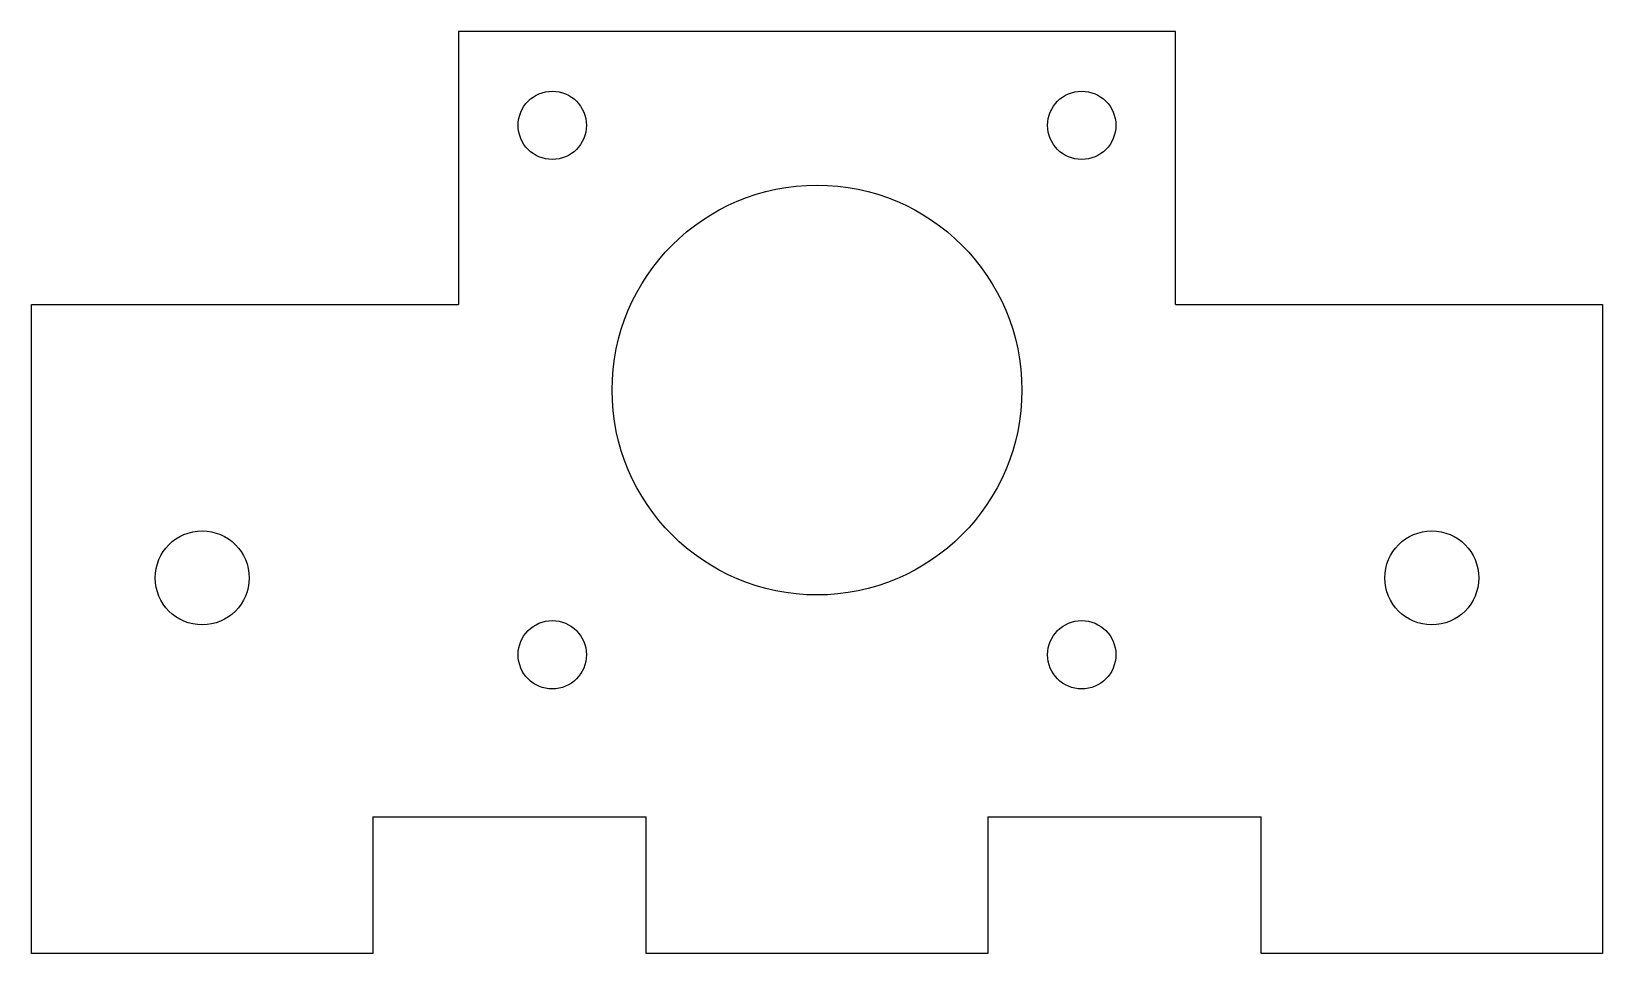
# Model space of a CAD drawing. Header units: millimetres. Extents: x -46 to 46, y -33 to 21.
import ezdxf

# ---------------------------------------------------------------- set-up
doc = ezdxf.new("R2010")
doc.units = ezdxf.units.MM

msp = doc.modelspace()

# ---------------------------------------------------------------- linework, layer by layer
at = {"color": 7, "linetype": 'Continuous', "lineweight": 25}
for p, q in [((-21, 21), (-21, 5)), ((21, 21), (-21, 21)), ((21, 5), (21, 21)), ((-46, 5), (-21, 5)), ((-46, -33), (-46, 5)), ((21, 5), (46, 5)), ((46, 5), (46, -33)), ((-26, -25), (-10, -25)), ((-26, -25), (-26, -33)), ((-10, -33), (-10, -25)), ((10, -25), (26, -25)), ((10, -25), (10, -33)), ((26, -33), (26, -25)), ((-26, -33), (-46, -33)), ((10, -33), (-10, -33)), ((46, -33), (26, -33))]:
    msp.add_line(p, q, dxfattribs=at)
for centre, radius in [((-15.5, 15.5), 2), ((15.5, 15.5), 2), ((0, 0), 12), ((-36, -11), 2.75), ((36, -11), 2.75), ((-15.5, -15.5), 2), ((15.5, -15.5), 2)]:
    msp.add_circle(centre, radius, dxfattribs=at)

doc.saveas('drawing.dxf')
